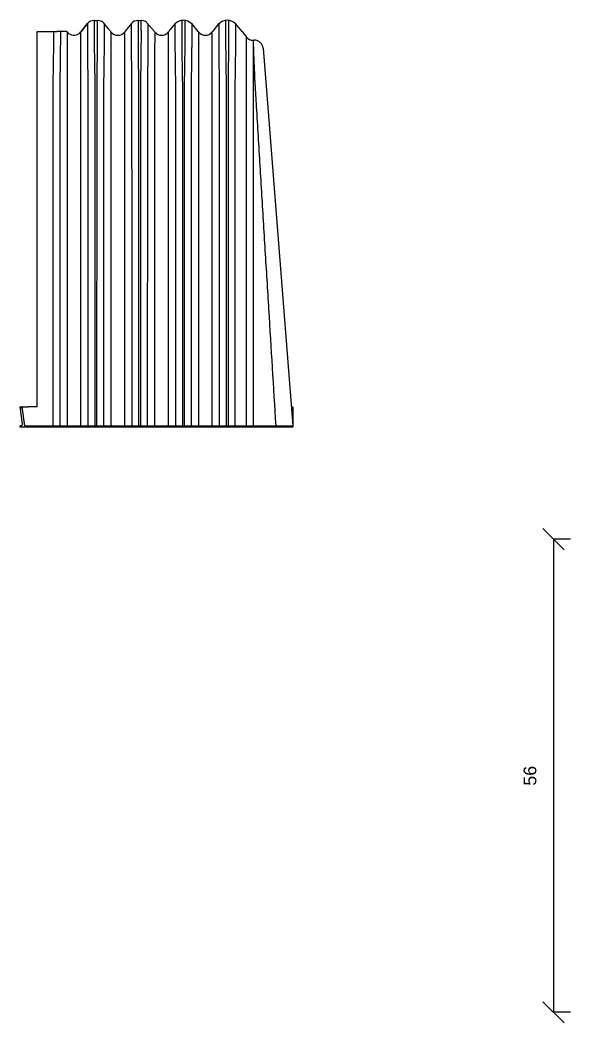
# Model space of a CAD drawing. Header units: millimetres. Extents: x -455371 to 117772, y -78417 to 116564.
# Drawn here: x -53031 to -52373, y 66490 to 67671 of the extents above; entities that cross this region are included whole.
import ezdxf

# ---------------------------------------------------------------- set-up
doc = ezdxf.new("R2010")
doc.units = ezdxf.units.MM
doc.layers.get('0').update_dxf_attribs({"color": 255})
doc.layers.add('BETON-STOP', color=141, linetype='Continuous')
doc.layers.add('quote', color=5, linetype='Continuous', lineweight=15)
doc.styles.get("Standard").update_dxf_attribs({"font": 'arial.ttf'})
doc.dimstyles.new('scala 1 a 10', dxfattribs={"dimtxt": 15, "dimasz": 25, "dimexe": 0.183, "dimexo": 0.1, "dimgap": 20, "dimtad": 2, "dimdec": 0, "dimlfac": 0.1, "dimzin": 0, "dimdsep": 46, "dimtxsty": 'Standard', "dimblk": 'OBLIQUE', "dimcen": -25, "dimadec": 0, "dimazin": 0, "dimtfac": 1, "dimtdec": 0, "dimtofl": 0, "dimtmove": 0, "dimatfit": 3, "dimfxl": 20, "dimfxlon": 1, "dimtolj": 1, "dimtzin": 0, "dimarcsym": 0})

# ---------------------------------------------------------------- blocks, each defined once
blk = doc.blocks.new('Beton stop H 50')
at = {"layer": 'BETON-STOP'}
for p, q in [((20212.95, 10043.72), (20213.72, 10044.65)), ((20213.72, 10044.65), (20212.95, 10043.72)), ((20214.52, 10045.02), (20214.48, 10045.02)), ((20214.49, 10045.02), (20214.52, 10045.02)), ((20214.52, 10045.02), (20214.89, 10045.02)), ((20214.96, 10045.02), (20214.89, 10045.02)), ((20216.19, 10044.02), (20215.66, 10044.66)), ((20215.68, 10044.63), (20215.67, 10044.65)), ((20215.68, 10044.63), (20215.81, 10044.47)), ((20218.87, 10044.65), (20218.1, 10043.72)), ((20219.64, 10045.02), (20219.67, 10045.02)), ((20219.67, 10045.02), (20220.04, 10045.02)), ((20220.11, 10045.02), (20220.04, 10045.02)), ((20221.58, 10043.72), (20220.66, 10044.8)), ((20224.02, 10044.65), (20223.25, 10043.72)), ((20226.73, 10043.72), (20225.97, 10044.65)), ((20229.17, 10044.65), (20228.4, 10043.72)), ((20231.88, 10043.72), (20231.12, 10044.65)), ((20207.77, 10043.72), (20209.73, 10043.72)), ((20207.77, 9999.62), (20207.77, 10043.72)), ((20209.73, 10043.72), (20210.12, 10043.72)), ((20210.59, 10043.72), (20210.13, 10043.72)), ((20211.28, 10043.72), (20210.59, 10043.72)), ((20211.28, 10043.72), (20211.34, 10043.64)), ((20212.89, 10043.64), (20212.95, 10043.72)), ((20216.43, 10043.72), (20216.49, 10043.64)), ((20218.04, 10043.64), (20218.1, 10043.72)), ((20221.58, 10043.72), (20221.64, 10043.64)), ((20223.19, 10043.64), (20223.25, 10043.72)), ((20226.73, 10043.72), (20226.79, 10043.64)), ((20228.34, 10043.64), (20228.4, 10043.72)), ((20231.88, 10043.72), (20232.42, 10043.07)), ((20232.42, 9997.37), (20232.42, 10043.07)), ((20211.34, 10042.34), (20211.36, 10042.32)), ((20211.36, 10042.32), (20211.34, 10042.32)), ((20216.49, 10042.34), (20216.51, 10042.32)), ((20221.64, 10042.34), (20221.66, 10042.32)), ((20226.79, 10042.34), (20226.81, 10042.32)), ((20233.19, 10042.7), (20233.36, 10042.7)), ((20233.19, 10042.7), (20233.19, 9997.37)), ((20234.36, 10041.78), (20237.86, 9997.37)), ((20205.81, 9999.46), (20205.83, 9999.33)), ((20205.82, 9999.62), (20206.01, 9999.62)), ((20206.07, 9997.6), (20205.83, 9999.32)), ((20206.01, 9999.62), (20206.3, 9999.62)), ((20206.03, 9999.32), (20206.3, 9997.37)), ((20206.3, 9999.62), (20206.61, 9999.62)), ((20206.61, 9999.62), (20206.62, 9999.62)), ((20206.62, 9999.62), (20206.72, 9999.62)), ((20206.72, 9999.62), (20206.7, 9999.62)), ((20207.77, 9999.62), (20206.72, 9999.62)), ((20237.68, 9999.62), (20237.87, 9999.62)), ((20237.87, 9999.62), (20237.87, 9997.22)), ((20205.77, 9997.22), (20205.77, 9997.37)), ((20205.87, 9997.37), (20205.77, 9997.37)), ((20234.86, 9997.22), (20205.77, 9997.22)), ((20206.3, 9997.37), (20234.85, 9997.37)), ((20234.85, 9997.37), (20237.86, 9997.37)), ((20237.87, 9997.22), (20234.86, 9997.22)), ((20237.86, 9997.37), (20237.87, 9997.22))]:
    blk.add_line(p, q, dxfattribs=at)
for centre, radius, start, end in [((20214.49, 10044.02), 1, 89.9977, 140.6086), ((20214.89, 10044.02), 1, 66.4643, 86.2572), ((20214.89, 10044.02), 1, 39.3857, 66.4505), ((20219.64, 10044.02), 1, 89.9977, 140.6086), ((20220.04, 10044.02), 1, 68.509, 86.2618), ((20220.04, 10044.02), 1, 51.5455, 68.4947), ((20224.11, 10045.49), 0.843, 263.6716, 265.2571), ((20224.98, 10043.79), 1.27, 42.5544, 137.279), ((20230.14, 10043.83), 1.23, 41.5993, 138.4007), ((20000.91, 10042.88), 210.44, 359.8527, 0.208), ((20212.12, 10044.28), 1, 219.3925, 230.9251), ((20212.12, 10044.28), 1, 230.7832, 320.6192), ((19981.91, 10042.87), 234.59, 0.1897, 0.1899), ((19981.91, 10042.87), 234.59, 0.1898, 0.1899), ((20217.27, 10044.28), 1, 219.3755, 320.6192), ((17134.83, 10045.31), 3081.67, 359.94471, 359.96892), ((19987.06, 10042.87), 234.59, 0.1897, 0.1899), ((19987.06, 10042.87), 234.59, 0.1898, 0.1899), ((20222.42, 10044.28), 1, 219.3755, 320.6192), ((19987.06, 10042.87), 234.59, 359.8711, 0.1897), ((19992.21, 10042.87), 234.59, 0.1897, 0.1899), ((19992.21, 10042.87), 234.59, 0.1898, 0.1899), ((20227.57, 10044.28), 1, 219.3755, 320.6192), ((19992.21, 10042.87), 234.59, 359.8711, 0.1897), ((20233.19, 10043.7), 1, 219.389, 269.999), ((20233.31, 10040.01), 2.7, 86.99, 90.0477), ((20233.36, 10041.7), 1, 4.5, 85.0597), ((20205.87, 9997.57), 0.2, 269.9808, 7.9874)]:
    blk.add_arc(centre, radius, start, end, dxfattribs=at)
for points, knots in [([(20213.79, 9997.37), (20213.79, 10005.33), (20213.79, 10013.29), (20213.79, 10025.24), (20213.79, 10029.22), (20213.78, 10034.19), (20213.78, 10035.19), (20213.78, 10036.68), (20213.78, 10037.18), (20213.78, 10037.8), (20213.78, 10037.93), (20213.78, 10038.17), (20213.78, 10038.3), (20213.77, 10038.67), (20213.77, 10038.91), (20213.76, 10039.39), (20213.76, 10039.62), (20213.75, 10040.08), (20213.75, 10040.31), (20213.74, 10040.98), (20213.73, 10041.4), (20213.73, 10041.98), (20213.73, 10042.17), (20213.73, 10042.53), (20213.73, 10042.7), (20213.73, 10043.07), (20213.73, 10043.25), (20213.73, 10044.67)], [0, 0, 0, 0, 0.5, 0.5, 0.75, 0.75, 0.8125, 0.8125, 0.84375, 0.84375, 0.8515625, 0.8515625, 0.859375, 0.859375, 0.875, 0.875, 0.890625, 0.890625, 0.90625, 0.90625, 0.9375, 0.9375, 0.953125, 0.953125, 0.96875, 0.96875, 0.9881312, 0.9881312, 0.9881312, 0.9881312]), ([(20214.5, 10045.02), (20214.5, 10043.23), (20214.5, 10043.01), (20214.5, 10042.59), (20214.5, 10042.4), (20214.5, 10042.02), (20214.5, 10041.82), (20214.51, 10041.2), (20214.51, 10040.76), (20214.52, 10040.06), (20214.53, 10039.83), (20214.53, 10039.35), (20214.54, 10039.11), (20214.55, 10038.62), (20214.55, 10038.38), (20214.56, 10037.88), (20214.56, 10037.64), (20214.56, 10036.9), (20214.56, 10036.4), (20214.56, 10034.92), (20214.56, 10033.93), (20214.56, 10028.99), (20214.56, 10025.04), (20214.56, 10013.18), (20214.56, 10005.28), (20214.56, 9997.37)], [0.0102297, 0.0102297, 0.0102297, 0.0102297, 0.03125, 0.03125, 0.046875, 0.046875, 0.0625, 0.0625, 0.09375, 0.09375, 0.109375, 0.109375, 0.125, 0.125, 0.140625, 0.140625, 0.15625, 0.15625, 0.1875, 0.1875, 0.25, 0.25, 0.5, 0.5, 1, 1, 1, 1]), ([(20214.82, 9997.37), (20214.82, 10005.28), (20214.82, 10013.2), (20214.83, 10025.06), (20214.83, 10029.02), (20214.83, 10033.96), (20214.83, 10034.95), (20214.83, 10036.44), (20214.83, 10036.93), (20214.83, 10037.67), (20214.83, 10037.92), (20214.83, 10038.41), (20214.84, 10038.66), (20214.85, 10039.38), (20214.86, 10039.85), (20214.87, 10040.55), (20214.87, 10040.77), (20214.88, 10041.21), (20214.88, 10041.42), (20214.88, 10042.03), (20214.89, 10042.42), (20214.89, 10043.01), (20214.89, 10043.23), (20214.88, 10045.02)], [0, 0, 0, 0, 0.5, 0.5, 0.75, 0.75, 0.8125, 0.8125, 0.84375, 0.84375, 0.859375, 0.859375, 0.875, 0.875, 0.90625, 0.90625, 0.921875, 0.921875, 0.9375, 0.9375, 0.96875, 0.96875, 0.9897628, 0.9897628, 0.9897628, 0.9897628]), ([(20215.66, 10044.66), (20215.66, 10042.79), (20215.66, 10042.56), (20215.66, 10042.14), (20215.66, 10041.95), (20215.65, 10041.56), (20215.65, 10041.36), (20215.65, 10040.94), (20215.64, 10040.72), (20215.64, 10040.28), (20215.64, 10040.05), (20215.62, 10039.35), (20215.62, 10038.88), (20215.61, 10038.27), (20215.6, 10038.15), (20215.6, 10037.91), (20215.6, 10037.78), (20215.6, 10037.42), (20215.6, 10037.17), (20215.6, 10036.44), (20215.6, 10035.95), (20215.6, 10034.49), (20215.6, 10033.51), (20215.6, 10028.63), (20215.6, 10024.72), (20215.59, 10013), (20215.59, 10005.18), (20215.59, 9997.37)], [0.0104319, 0.0104319, 0.0104319, 0.0104319, 0.03125, 0.03125, 0.046875, 0.046875, 0.0625, 0.0625, 0.078125, 0.078125, 0.09375, 0.09375, 0.125, 0.125, 0.1328125, 0.1328125, 0.140625, 0.140625, 0.15625, 0.15625, 0.1875, 0.1875, 0.25, 0.25, 0.5, 0.5, 1, 1, 1, 1]), ([(20216.43, 10043.72), (20216.35, 10043.82), (20216.3, 10043.88), (20216.16, 10044.05), (20216.1, 10044.12), (20216, 10044.24), (20215.97, 10044.28), (20215.89, 10044.37), (20215.86, 10044.42), (20215.81, 10044.47)], [0, 0, 0, 0, 0.5, 0.5, 0.75, 0.75, 0.875, 0.875, 1, 1, 1, 1]), ([(20218.94, 9997.37), (20218.94, 10005.33), (20218.94, 10013.29), (20218.94, 10025.24), (20218.94, 10029.22), (20218.93, 10034.19), (20218.93, 10035.19), (20218.93, 10036.68), (20218.93, 10037.18), (20218.93, 10037.8), (20218.93, 10037.93), (20218.93, 10038.17), (20218.93, 10038.3), (20218.92, 10038.67), (20218.92, 10038.91), (20218.91, 10039.39), (20218.91, 10039.62), (20218.9, 10040.08), (20218.9, 10040.31), (20218.89, 10040.98), (20218.88, 10041.4), (20218.88, 10041.98), (20218.88, 10042.17), (20218.88, 10042.53), (20218.88, 10042.7), (20218.88, 10043.12), (20218.88, 10043.35), (20218.88, 10044.67)], [0, 0, 0, 0, 0.5, 0.5, 0.75, 0.75, 0.8125, 0.8125, 0.84375, 0.84375, 0.8515625, 0.8515625, 0.859375, 0.859375, 0.875, 0.875, 0.890625, 0.890625, 0.90625, 0.90625, 0.9375, 0.9375, 0.953125, 0.953125, 0.96875, 0.96875, 0.9934915, 0.9934915, 0.9934915, 0.9934915]), ([(20219.65, 10045.02), (20219.65, 10043.33), (20219.65, 10043.06), (20219.65, 10042.59), (20219.65, 10042.4), (20219.65, 10042.02), (20219.65, 10041.82), (20219.66, 10041.2), (20219.66, 10040.76), (20219.67, 10040.06), (20219.68, 10039.83), (20219.68, 10039.35), (20219.69, 10039.11), (20219.7, 10038.62), (20219.7, 10038.38), (20219.71, 10037.88), (20219.71, 10037.64), (20219.71, 10036.9), (20219.71, 10036.4), (20219.71, 10034.92), (20219.71, 10033.93), (20219.71, 10028.99), (20219.71, 10025.04), (20219.71, 10013.18), (20219.71, 10005.28), (20219.71, 9997.37)], [0.0053245, 0.0053245, 0.0053245, 0.0053245, 0.03125, 0.03125, 0.046875, 0.046875, 0.0625, 0.0625, 0.09375, 0.09375, 0.109375, 0.109375, 0.125, 0.125, 0.140625, 0.140625, 0.15625, 0.15625, 0.1875, 0.1875, 0.25, 0.25, 0.5, 0.5, 1, 1, 1, 1]), ([(20219.97, 9997.37), (20219.97, 10005.28), (20219.97, 10013.2), (20219.98, 10025.06), (20219.98, 10029.02), (20219.98, 10033.96), (20219.98, 10034.95), (20219.98, 10036.44), (20219.98, 10036.93), (20219.98, 10037.67), (20219.98, 10037.92), (20219.98, 10038.41), (20219.99, 10038.66), (20220, 10039.38), (20220.01, 10039.85), (20220.02, 10040.55), (20220.02, 10040.77), (20220.03, 10041.21), (20220.03, 10041.42), (20220.03, 10042.03), (20220.04, 10042.42), (20220.04, 10043.08), (20220.04, 10043.37), (20220.03, 10045.02)], [0, 0, 0, 0, 0.5, 0.5, 0.75, 0.75, 0.8125, 0.8125, 0.84375, 0.84375, 0.859375, 0.859375, 0.875, 0.875, 0.90625, 0.90625, 0.921875, 0.921875, 0.9375, 0.9375, 0.96875, 0.96875, 0.9962673, 0.9962673, 0.9962673, 0.9962673]), ([(20220.81, 10044.63), (20220.81, 10042.94), (20220.81, 10042.65), (20220.81, 10042.14), (20220.81, 10041.95), (20220.8, 10041.56), (20220.8, 10041.36), (20220.8, 10040.94), (20220.79, 10040.72), (20220.79, 10040.28), (20220.79, 10040.05), (20220.77, 10039.35), (20220.77, 10038.88), (20220.76, 10038.27), (20220.75, 10038.15), (20220.75, 10037.91), (20220.75, 10037.78), (20220.75, 10037.42), (20220.75, 10037.17), (20220.75, 10036.44), (20220.75, 10035.95), (20220.75, 10034.49), (20220.75, 10033.51), (20220.75, 10028.63), (20220.75, 10024.72), (20220.74, 10013), (20220.74, 10005.18), (20220.74, 9997.37)], [0.0033252, 0.0033252, 0.0033252, 0.0033252, 0.03125, 0.03125, 0.046875, 0.046875, 0.0625, 0.0625, 0.078125, 0.078125, 0.09375, 0.09375, 0.125, 0.125, 0.1328125, 0.1328125, 0.140625, 0.140625, 0.15625, 0.15625, 0.1875, 0.1875, 0.25, 0.25, 0.5, 0.5, 1, 1, 1, 1]), ([(20224.09, 9997.37), (20224.09, 10005.33), (20224.09, 10013.29), (20224.09, 10025.24), (20224.09, 10029.22), (20224.08, 10034.19), (20224.08, 10035.19), (20224.08, 10036.68), (20224.08, 10037.18), (20224.08, 10037.8), (20224.08, 10037.93), (20224.08, 10038.17), (20224.08, 10038.3), (20224.07, 10038.67), (20224.07, 10038.91), (20224.06, 10039.39), (20224.06, 10039.62), (20224.05, 10040.08), (20224.05, 10040.31), (20224.04, 10040.98), (20224.03, 10041.4), (20224.03, 10041.98), (20224.03, 10042.17), (20224.03, 10042.53), (20224.03, 10042.7), (20224.03, 10043.14), (20224.03, 10043.39), (20224.03, 10044.65)], [0, 0, 0, 0, 0.5, 0.5, 0.75, 0.75, 0.8125, 0.8125, 0.84375, 0.84375, 0.8515625, 0.8515625, 0.859375, 0.859375, 0.875, 0.875, 0.890625, 0.890625, 0.90625, 0.90625, 0.9375, 0.9375, 0.953125, 0.953125, 0.96875, 0.96875, 0.995453, 0.995453, 0.995453, 0.995453]), ([(20224.8, 10045.05), (20224.8, 10043.37), (20224.8, 10043.08), (20224.8, 10042.59), (20224.8, 10042.4), (20224.8, 10042.02), (20224.8, 10041.82), (20224.81, 10041.2), (20224.81, 10040.76), (20224.82, 10040.06), (20224.83, 10039.83), (20224.83, 10039.35), (20224.84, 10039.11), (20224.85, 10038.62), (20224.85, 10038.38), (20224.86, 10037.88), (20224.86, 10037.64), (20224.86, 10036.9), (20224.86, 10036.4), (20224.86, 10034.92), (20224.86, 10033.93), (20224.86, 10028.99), (20224.86, 10025.04), (20224.86, 10013.18), (20224.86, 10005.28), (20224.86, 9997.37)], [0.0033936, 0.0033936, 0.0033936, 0.0033936, 0.03125, 0.03125, 0.046875, 0.046875, 0.0625, 0.0625, 0.09375, 0.09375, 0.109375, 0.109375, 0.125, 0.125, 0.140625, 0.140625, 0.15625, 0.15625, 0.1875, 0.1875, 0.25, 0.25, 0.5, 0.5, 1, 1, 1, 1]), ([(20225.12, 9997.37), (20225.12, 10005.28), (20225.12, 10013.2), (20225.13, 10025.06), (20225.13, 10029.02), (20225.13, 10033.96), (20225.13, 10034.95), (20225.13, 10036.44), (20225.13, 10036.93), (20225.13, 10037.67), (20225.13, 10037.92), (20225.13, 10038.41), (20225.14, 10038.66), (20225.15, 10039.38), (20225.16, 10039.85), (20225.17, 10040.55), (20225.17, 10040.77), (20225.18, 10041.21), (20225.18, 10041.42), (20225.18, 10042.03), (20225.19, 10042.42), (20225.19, 10043.08), (20225.19, 10043.35), (20225.18, 10045.04)], [0, 0, 0, 0, 0.5, 0.5, 0.75, 0.75, 0.8125, 0.8125, 0.84375, 0.84375, 0.859375, 0.859375, 0.875, 0.875, 0.90625, 0.90625, 0.921875, 0.921875, 0.9375, 0.9375, 0.96875, 0.96875, 0.9956421, 0.9956421, 0.9956421, 0.9956421]), ([(20225.96, 10044.65), (20225.96, 10042.86), (20225.96, 10042.6), (20225.96, 10042.14), (20225.96, 10041.95), (20225.95, 10041.56), (20225.95, 10041.36), (20225.95, 10040.94), (20225.94, 10040.72), (20225.94, 10040.28), (20225.94, 10040.05), (20225.92, 10039.35), (20225.92, 10038.88), (20225.91, 10038.27), (20225.9, 10038.15), (20225.9, 10037.91), (20225.9, 10037.78), (20225.9, 10037.42), (20225.9, 10037.17), (20225.9, 10036.44), (20225.9, 10035.95), (20225.9, 10034.49), (20225.9, 10033.51), (20225.9, 10028.63), (20225.9, 10024.72), (20225.89, 10013), (20225.89, 10005.18), (20225.89, 9997.37)], [0.0071783, 0.0071783, 0.0071783, 0.0071783, 0.03125, 0.03125, 0.046875, 0.046875, 0.0625, 0.0625, 0.078125, 0.078125, 0.09375, 0.09375, 0.125, 0.125, 0.1328125, 0.1328125, 0.140625, 0.140625, 0.15625, 0.15625, 0.1875, 0.1875, 0.25, 0.25, 0.5, 0.5, 1, 1, 1, 1]), ([(20225.97, 10044.65), (20225.97, 10044.65), (20225.97, 10044.65), (20225.97, 10044.65), (20225.97, 10044.65), (20225.97, 10044.65), (20225.97, 10044.65), (20225.97, 10044.65), (20225.97, 10044.65), (20225.97, 10044.65), (20225.97, 10044.65), (20225.96, 10044.65), (20225.95, 10044.65), (20225.91, 10044.65)], [0.0431839, 0.0431839, 0.0431839, 0.0431839, 0.5, 0.5, 0.75, 0.75, 0.8125, 0.8125, 0.84375, 0.84375, 0.875, 0.875, 1, 1, 1, 1]), ([(20229.22, 10044.65), (20229.19, 10044.65), (20229.17, 10044.65), (20229.17, 10044.65), (20229.17, 10044.65), (20229.17, 10044.65), (20229.17, 10044.65), (20229.17, 10044.65), (20229.17, 10044.65), (20229.17, 10044.65), (20229.17, 10044.65), (20229.17, 10044.65), (20229.17, 10044.65), (20229.17, 10044.65)], [0, 0, 0, 0, 0.125, 0.125, 0.15625, 0.15625, 0.1875, 0.1875, 0.25, 0.25, 0.5, 0.5, 1, 1, 1, 1]), ([(20229.24, 9997.37), (20229.24, 10005.35), (20229.24, 10013.32), (20229.24, 10025.28), (20229.24, 10029.27), (20229.23, 10034.26), (20229.23, 10035.25), (20229.23, 10036.75), (20229.23, 10037.25), (20229.23, 10037.87), (20229.23, 10038), (20229.23, 10038.24), (20229.23, 10038.37), (20229.22, 10038.74), (20229.22, 10038.98), (20229.21, 10039.45), (20229.2, 10039.69), (20229.2, 10040.15), (20229.19, 10040.38), (20229.19, 10041.05), (20229.18, 10041.46), (20229.18, 10042.04), (20229.18, 10042.23), (20229.18, 10042.58), (20229.18, 10042.75), (20229.18, 10043.21), (20229.18, 10043.48), (20229.18, 10044.65)], [0, 0, 0, 0, 0.5, 0.5, 0.75, 0.75, 0.8125, 0.8125, 0.84375, 0.84375, 0.8515625, 0.8515625, 0.859375, 0.859375, 0.875, 0.875, 0.890625, 0.890625, 0.90625, 0.90625, 0.9375, 0.9375, 0.953125, 0.953125, 0.96875, 0.96875, 0.997891, 0.997891, 0.997891, 0.997891]), ([(20229.95, 10045.05), (20229.95, 10043.65), (20229.95, 10043.39), (20229.95, 10042.76), (20229.95, 10042.38), (20229.95, 10041.58), (20229.96, 10041.16), (20229.97, 10040.48), (20229.97, 10040.24), (20229.98, 10039.76), (20229.98, 10039.52), (20229.99, 10039.04), (20229.99, 10038.79), (20230, 10038.42), (20230, 10038.3), (20230.01, 10038.05), (20230.01, 10037.93), (20230.01, 10037.3), (20230.01, 10036.8), (20230.01, 10035.31), (20230.01, 10034.31), (20230.01, 10029.32), (20230.01, 10025.32), (20230.01, 10013.34), (20230.01, 10005.36), (20230.01, 9997.37)], [0.0038837, 0.0038837, 0.0038837, 0.0038837, 0.03125, 0.03125, 0.0625, 0.0625, 0.09375, 0.09375, 0.109375, 0.109375, 0.125, 0.125, 0.140625, 0.140625, 0.1484375, 0.1484375, 0.15625, 0.15625, 0.1875, 0.1875, 0.25, 0.25, 0.5, 0.5, 1, 1, 1, 1]), ([(20230.27, 9997.37), (20230.27, 10005.34), (20230.27, 10013.3), (20230.28, 10025.25), (20230.28, 10029.24), (20230.28, 10034.22), (20230.28, 10035.21), (20230.28, 10036.7), (20230.28, 10037.2), (20230.28, 10037.95), (20230.28, 10038.2), (20230.29, 10038.69), (20230.29, 10038.94), (20230.3, 10039.42), (20230.3, 10039.66), (20230.31, 10040.13), (20230.31, 10040.36), (20230.32, 10041.04), (20230.33, 10041.47), (20230.33, 10042.07), (20230.33, 10042.27), (20230.34, 10042.64), (20230.34, 10042.82), (20230.34, 10043.29), (20230.33, 10043.55), (20230.33, 10045.05)], [0, 0, 0, 0, 0.5, 0.5, 0.75, 0.75, 0.8125, 0.8125, 0.84375, 0.84375, 0.859375, 0.859375, 0.875, 0.875, 0.890625, 0.890625, 0.90625, 0.90625, 0.9375, 0.9375, 0.953125, 0.953125, 0.96875, 0.96875, 0.9958038, 0.9958038, 0.9958038, 0.9958038]), ([(20231.11, 10044.65), (20231.11, 10042.92), (20231.11, 10042.63), (20231.11, 10042.14), (20231.11, 10041.95), (20231.1, 10041.56), (20231.1, 10041.36), (20231.1, 10040.94), (20231.09, 10040.72), (20231.09, 10040.28), (20231.09, 10040.05), (20231.07, 10039.35), (20231.07, 10038.88), (20231.06, 10038.27), (20231.05, 10038.15), (20231.05, 10037.91), (20231.05, 10037.78), (20231.05, 10037.42), (20231.05, 10037.17), (20231.05, 10036.44), (20231.05, 10035.95), (20231.05, 10034.49), (20231.05, 10033.51), (20231.05, 10028.63), (20231.05, 10024.72), (20231.04, 10013), (20231.04, 10005.18), (20231.04, 9997.37)], [0.0043142, 0.0043142, 0.0043142, 0.0043142, 0.03125, 0.03125, 0.046875, 0.046875, 0.0625, 0.0625, 0.078125, 0.078125, 0.09375, 0.09375, 0.125, 0.125, 0.1328125, 0.1328125, 0.140625, 0.140625, 0.15625, 0.15625, 0.1875, 0.1875, 0.25, 0.25, 0.5, 0.5, 1, 1, 1, 1]), ([(20231.12, 10044.65), (20231.12, 10044.65), (20231.12, 10044.65), (20231.12, 10044.65), (20231.12, 10044.65), (20231.12, 10044.65), (20231.12, 10044.65), (20231.12, 10044.65), (20231.12, 10044.65), (20231.12, 10044.65), (20231.12, 10044.65), (20231.11, 10044.65), (20231.1, 10044.65), (20231.06, 10044.65)], [0.0431839, 0.0431839, 0.0431839, 0.0431839, 0.5, 0.5, 0.75, 0.75, 0.8125, 0.8125, 0.84375, 0.84375, 0.875, 0.875, 1, 1, 1, 1]), ([(20209.67, 9997.37), (20209.67, 10005.28), (20209.67, 10013.2), (20209.68, 10025.06), (20209.68, 10029.02), (20209.68, 10033.96), (20209.68, 10034.95), (20209.68, 10036.44), (20209.68, 10036.93), (20209.68, 10037.67), (20209.68, 10037.92), (20209.68, 10038.41), (20209.69, 10038.66), (20209.7, 10039.38), (20209.71, 10039.85), (20209.72, 10040.55), (20209.72, 10040.77), (20209.73, 10041.21), (20209.73, 10041.42), (20209.73, 10042.03), (20209.74, 10042.42), (20209.74, 10043.13), (20209.74, 10043.44), (20209.73, 10043.72)], [0, 0, 0, 0, 0.5, 0.5, 0.75, 0.75, 0.8125, 0.8125, 0.84375, 0.84375, 0.859375, 0.859375, 0.875, 0.875, 0.90625, 0.90625, 0.921875, 0.921875, 0.9375, 0.9375, 0.96875, 0.96875, 1, 1, 1, 1]), ([(20210.51, 10043.72), (20210.51, 10043.01), (20210.51, 10042.69), (20210.51, 10042.14), (20210.51, 10041.95), (20210.5, 10041.56), (20210.5, 10041.36), (20210.5, 10040.94), (20210.49, 10040.73), (20210.49, 10040.28), (20210.49, 10040.05), (20210.47, 10039.35), (20210.47, 10038.88), (20210.46, 10038.27), (20210.45, 10038.15), (20210.45, 10037.91), (20210.45, 10037.78), (20210.45, 10037.42), (20210.45, 10037.17), (20210.45, 10036.44), (20210.45, 10035.95), (20210.45, 10034.49), (20210.45, 10033.51), (20210.45, 10028.63), (20210.45, 10024.72), (20210.44, 10013), (20210.44, 10005.18), (20210.44, 9997.37)], [0, 0, 0, 0, 0.03125, 0.03125, 0.046875, 0.046875, 0.0625, 0.0625, 0.078125, 0.078125, 0.09375, 0.09375, 0.125, 0.125, 0.132813, 0.132813, 0.140625, 0.140625, 0.15625, 0.15625, 0.1875, 0.1875, 0.25, 0.25, 0.5, 0.5, 1, 1, 1, 1]), ([(20212.89, 10043.64), (20212.89, 10043.64), (20212.89, 10043.64), (20212.89, 10043.64), (20212.89, 10043.64), (20212.89, 10043.64), (20212.89, 10043.64), (20212.89, 10043.64), (20212.89, 10043.64), (20212.89, 10043.64), (20212.89, 10043.65), (20212.89, 10043.63), (20212.89, 10043.6), (20212.89, 10043.49), (20212.89, 10043.42), (20212.89, 10043.23), (20212.89, 10043.12), (20212.89, 10042.85), (20212.89, 10042.7), (20212.89, 10042.2), (20212.89, 10041.8), (20212.89, 10040.88), (20212.89, 10040.38), (20212.89, 10039.56), (20212.89, 10039.27), (20212.89, 10038.7), (20212.89, 10038.4), (20212.89, 10037.82), (20212.89, 10037.52), (20212.89, 10036.93), (20212.89, 10036.63), (20212.89, 10035.16), (20212.89, 10033.98), (20212.89, 10030.43), (20212.89, 10028.07), (20212.89, 10016.26), (20212.89, 10006.82), (20212.89, 9997.37)], [0.0512135, 0.0512135, 0.0512135, 0.0512135, 0.0625, 0.0625, 0.09375, 0.09375, 0.109375, 0.109375, 0.1171875, 0.1171875, 0.125, 0.125, 0.140625, 0.140625, 0.15625, 0.15625, 0.171875, 0.171875, 0.1875, 0.1875, 0.21875, 0.21875, 0.25, 0.25, 0.265625, 0.265625, 0.28125, 0.28125, 0.296875, 0.296875, 0.3125, 0.3125, 0.375, 0.375, 0.5, 0.5, 1, 1, 1, 1]), ([(20218.04, 10043.64), (20218.04, 10043.64), (20218.04, 10043.64), (20218.04, 10043.64), (20218.04, 10043.64), (20218.04, 10043.64), (20218.04, 10043.64), (20218.04, 10043.64), (20218.04, 10043.64), (20218.04, 10043.64), (20218.04, 10043.65), (20218.04, 10043.63), (20218.04, 10043.6), (20218.04, 10043.49), (20218.04, 10043.42), (20218.04, 10043.23), (20218.04, 10043.12), (20218.04, 10042.85), (20218.04, 10042.7), (20218.04, 10042.2), (20218.04, 10041.8), (20218.04, 10040.88), (20218.04, 10040.38), (20218.04, 10039.56), (20218.04, 10039.27), (20218.04, 10038.7), (20218.04, 10038.4), (20218.04, 10037.82), (20218.04, 10037.52), (20218.04, 10036.93), (20218.04, 10036.63), (20218.04, 10035.16), (20218.04, 10033.98), (20218.04, 10030.43), (20218.04, 10028.07), (20218.04, 10016.26), (20218.04, 10006.82), (20218.04, 9997.37)], [0.0512135, 0.0512135, 0.0512135, 0.0512135, 0.0625, 0.0625, 0.09375, 0.09375, 0.109375, 0.109375, 0.1171875, 0.1171875, 0.125, 0.125, 0.140625, 0.140625, 0.15625, 0.15625, 0.171875, 0.171875, 0.1875, 0.1875, 0.21875, 0.21875, 0.25, 0.25, 0.265625, 0.265625, 0.28125, 0.28125, 0.296875, 0.296875, 0.3125, 0.3125, 0.375, 0.375, 0.5, 0.5, 1, 1, 1, 1]), ([(20223.19, 10043.64), (20223.19, 10043.64), (20223.19, 10043.64), (20223.19, 10043.64), (20223.19, 10043.64), (20223.19, 10043.64), (20223.19, 10043.64), (20223.19, 10043.64), (20223.19, 10043.64), (20223.19, 10043.64), (20223.19, 10043.65), (20223.19, 10043.63), (20223.19, 10043.6), (20223.19, 10043.49), (20223.19, 10043.42), (20223.19, 10043.23), (20223.19, 10043.12), (20223.19, 10042.85), (20223.19, 10042.7), (20223.19, 10042.2), (20223.19, 10041.8), (20223.19, 10040.88), (20223.19, 10040.38), (20223.19, 10039.56), (20223.19, 10039.27), (20223.19, 10038.7), (20223.19, 10038.4), (20223.19, 10037.82), (20223.19, 10037.52), (20223.19, 10036.93), (20223.19, 10036.63), (20223.19, 10035.16), (20223.19, 10033.98), (20223.19, 10030.43), (20223.19, 10028.07), (20223.19, 10016.26), (20223.19, 10006.82), (20223.19, 9997.37)], [0.0512135, 0.0512135, 0.0512135, 0.0512135, 0.0625, 0.0625, 0.09375, 0.09375, 0.109375, 0.109375, 0.1171875, 0.1171875, 0.125, 0.125, 0.140625, 0.140625, 0.15625, 0.15625, 0.171875, 0.171875, 0.1875, 0.1875, 0.21875, 0.21875, 0.25, 0.25, 0.265625, 0.265625, 0.28125, 0.28125, 0.296875, 0.296875, 0.3125, 0.3125, 0.375, 0.375, 0.5, 0.5, 1, 1, 1, 1]), ([(20228.34, 10043.64), (20228.34, 10043.64), (20228.34, 10043.64), (20228.34, 10043.64), (20228.34, 10043.64), (20228.34, 10043.64), (20228.34, 10043.64), (20228.34, 10043.64), (20228.34, 10043.64), (20228.34, 10043.64), (20228.34, 10043.65), (20228.34, 10043.63), (20228.34, 10043.6), (20228.34, 10043.49), (20228.34, 10043.42), (20228.34, 10043.23), (20228.34, 10043.12), (20228.34, 10042.85), (20228.34, 10042.7), (20228.34, 10042.2), (20228.34, 10041.8), (20228.34, 10040.88), (20228.34, 10040.38), (20228.34, 10039.56), (20228.34, 10039.27), (20228.34, 10038.7), (20228.34, 10038.4), (20228.34, 10037.82), (20228.34, 10037.52), (20228.34, 10036.93), (20228.34, 10036.63), (20228.34, 10035.16), (20228.34, 10033.98), (20228.34, 10030.43), (20228.34, 10028.07), (20228.34, 10016.26), (20228.34, 10006.82), (20228.34, 9997.37)], [0.0512135, 0.0512135, 0.0512135, 0.0512135, 0.0625, 0.0625, 0.09375, 0.09375, 0.109375, 0.109375, 0.1171875, 0.1171875, 0.125, 0.125, 0.140625, 0.140625, 0.15625, 0.15625, 0.171875, 0.171875, 0.1875, 0.1875, 0.21875, 0.21875, 0.25, 0.25, 0.265625, 0.265625, 0.28125, 0.28125, 0.296875, 0.296875, 0.3125, 0.3125, 0.375, 0.375, 0.5, 0.5, 1, 1, 1, 1]), ([(20211.34, 9997.37), (20211.34, 10004.99), (20211.34, 10012.62), (20211.34, 10024.06), (20211.34, 10027.87), (20211.34, 10033.59), (20211.34, 10035.49), (20211.34, 10037.64), (20211.34, 10037.88), (20211.34, 10038.35), (20211.34, 10038.59), (20211.34, 10039.29), (20211.34, 10039.73), (20211.34, 10040.57), (20211.34, 10040.98), (20211.34, 10041.7), (20211.34, 10042.03), (20211.34, 10042.32)], [0, 0, 0, 0, 0.5, 0.5, 0.75, 0.75, 0.875, 0.875, 0.890625, 0.890625, 0.90625, 0.90625, 0.9375, 0.9375, 0.96875, 0.96875, 1, 1, 1, 1]), ([(20216.49, 9997.37), (20216.49, 10004.99), (20216.49, 10012.62), (20216.49, 10024.06), (20216.49, 10027.87), (20216.49, 10033.59), (20216.49, 10035.49), (20216.49, 10037.64), (20216.49, 10037.88), (20216.49, 10038.35), (20216.49, 10038.59), (20216.49, 10039.29), (20216.49, 10039.73), (20216.49, 10040.57), (20216.49, 10040.98), (20216.49, 10041.7), (20216.49, 10042.03), (20216.49, 10042.32)], [0, 0, 0, 0, 0.5, 0.5, 0.75, 0.75, 0.875, 0.875, 0.890625, 0.890625, 0.90625, 0.90625, 0.9375, 0.9375, 0.96875, 0.96875, 1, 1, 1, 1]), ([(20221.64, 9997.37), (20221.64, 10004.99), (20221.64, 10012.62), (20221.64, 10024.06), (20221.64, 10027.87), (20221.64, 10033.59), (20221.64, 10035.49), (20221.64, 10037.64), (20221.64, 10037.88), (20221.64, 10038.35), (20221.64, 10038.59), (20221.64, 10039.29), (20221.64, 10039.73), (20221.64, 10040.57), (20221.64, 10040.98), (20221.64, 10041.7), (20221.64, 10042.03), (20221.64, 10042.32)], [0, 0, 0, 0, 0.5, 0.5, 0.75, 0.75, 0.875, 0.875, 0.890625, 0.890625, 0.90625, 0.90625, 0.9375, 0.9375, 0.96875, 0.96875, 1, 1, 1, 1]), ([(20226.79, 9997.37), (20226.79, 10004.99), (20226.79, 10012.62), (20226.79, 10024.06), (20226.79, 10027.87), (20226.79, 10033.59), (20226.79, 10035.49), (20226.79, 10037.64), (20226.79, 10037.88), (20226.79, 10038.35), (20226.79, 10038.59), (20226.79, 10039.29), (20226.79, 10039.73), (20226.79, 10040.57), (20226.79, 10040.98), (20226.79, 10041.7), (20226.79, 10042.03), (20226.79, 10042.32)], [0, 0, 0, 0, 0.5, 0.5, 0.75, 0.75, 0.875, 0.875, 0.890625, 0.890625, 0.90625, 0.90625, 0.9375, 0.9375, 0.96875, 0.96875, 1, 1, 1, 1]), ([(20235.88, 9997.37), (20235.6, 10001.94), (20235.18, 10008.81), (20234.62, 10018), (20234.2, 10024.92), (20233.85, 10030.69), (20233.6, 10034.73), (20233.49, 10036.61), (20233.44, 10037.4), (20233.43, 10037.69), (20233.41, 10037.9), (20233.4, 10038.13), (20233.39, 10038.35), (20233.38, 10038.56), (20233.37, 10038.95), (20233.34, 10039.56), (20233.31, 10040.32), (20233.28, 10041.01), (20233.25, 10041.79), (20233.24, 10042.35), (20233.24, 10042.65), (20233.24, 10042.71), (20233.25, 10042.7), (20233.26, 10042.7), (20233.27, 10042.7), (20233.29, 10042.7), (20233.3, 10042.7), (20233.31, 10042.7)], [0, 0, 0, 0, 0.2477529, 0.3729855, 0.4982181, 0.6234509, 0.6860668, 0.7173747, 0.7252021, 0.7291311, 0.7327119, 0.7369953, 0.7415186, 0.7448774, 0.7482338, 0.7636729, 0.7797501, 0.7955775, 0.8113984, 0.8430209, 0.8588589, 0.8748118, 0.8799461, 0.8850539, 0.895272, 0.9157066, 0.937333, 0.937333, 0.937333, 0.937333]), ([(20233.31, 10042.7), (20233.31, 10042.7), (20233.33, 10042.7), (20233.35, 10042.7), (20233.36, 10042.7)], [0.93733305, 0.93733305, 0.93733305, 0.93733305, 0.9463587, 1, 1, 1, 1]), ([(20205.83, 9999.32), (20205.82, 9999.34), (20205.82, 9999.36), (20205.82, 9999.4), (20205.81, 9999.42), (20205.81, 9999.45), (20205.81, 9999.47), (20205.8, 9999.5), (20205.8, 9999.52), (20205.8, 9999.55), (20205.8, 9999.56), (20205.8, 9999.58), (20205.8, 9999.59), (20205.8, 9999.6), (20205.8, 9999.61), (20205.81, 9999.62), (20205.81, 9999.62), (20205.82, 9999.62)], [0, 0, 0, 0, 0.125, 0.125, 0.25, 0.25, 0.375, 0.375, 0.5, 0.5, 0.625, 0.625, 0.75, 0.75, 0.875, 0.875, 1, 1, 1, 1]), ([(20206.01, 9999.62), (20206.01, 9999.62), (20206.01, 9999.62), (20206, 9999.61), (20206, 9999.6), (20206, 9999.59), (20206, 9999.58), (20206, 9999.56), (20206, 9999.55), (20206, 9999.52), (20206, 9999.5), (20206.01, 9999.47), (20206.01, 9999.45), (20206.01, 9999.42), (20206.02, 9999.4), (20206.02, 9999.36), (20206.02, 9999.34), (20206.03, 9999.32)], [0, 0, 0, 0, 0.125, 0.125, 0.25, 0.25, 0.375, 0.375, 0.5, 0.5, 0.625, 0.625, 0.75, 0.75, 0.875, 0.875, 1, 1, 1, 1])]:
    blk.add_open_spline(points, degree=3, knots=knots, dxfattribs=at)
blk.add_open_spline([(20206.07, 9997.6), (20206.07, 9997.6), (20206.07, 9997.6), (20206.07, 9997.6)], degree=3, dxfattribs=at)
blk = doc.blocks.new('_Oblique')
at = {"color": 0, "linetype": 'ByBlock', "lineweight": -2}
blk.add_line((-0.5, -0.5), (0.5, 0.5), dxfattribs=at)
blk = doc.blocks.new('*D2233')
at = {"layer": 'Defpoints', "color": 0, "transparency": 16777216}
for p in [(-52341.5, 67059.8), (-52402.7, 66502.8), (-52341.5, 66502.8)]:
    blk.add_point(p, dxfattribs=at)
at = {"layer": 'quote', "color": 0, "lineweight": -2, "transparency": 16777216}
for p, q in [((-52382.7, 67059.8), (-52402.9, 67059.8)), ((-52402.7, 67059.8), (-52402.7, 66502.8)), ((-52382.7, 66502.8), (-52402.9, 66502.8))]:
    blk.add_line(p, q, dxfattribs=at)
at = {"layer": 'quote', "color": 0, "lineweight": -2, "transparency": 16777216, "xscale": 25, "yscale": 25, "zscale": 25}
for p, rotation in [((-52402.7, 67059.8), 90), ((-52402.7, 66502.8), 270)]:
    blk.add_blockref('_Oblique', p, dxfattribs=dict(at, rotation=rotation))
at = {"layer": 'quote', "color": 0, "transparency": 16777216, "insert": (-52430.3, 66781.3), "char_height": 15, "attachment_point": 5, "rotation": 90}
blk.add_mtext('\\A1;56', dxfattribs=at)

msp = doc.modelspace()

# ---------------------------------------------------------------- block references
at = {"xscale": 10.01836209701863, "yscale": 10.01836209701863, "zscale": 10.01836209701863}
msp.add_blockref('Beton stop H 50', (-255460, -32964), dxfattribs=at)

# ---------------------------------------------------------------- dimensions: what is measured, and where the dimension line sits
at = {"layer": 'quote'}
dim = msp.add_linear_dim(base=(-52402.7, 66502.8), p1=(-52341.5, 67059.8), p2=(-52341.5, 66502.8), angle=90, dimstyle='scala 1 a 10', dxfattribs=at)
dim.commit()
dim.dimension.update_dxf_attribs({"geometry": '*D2233', "text_midpoint": (-52430.3, 66781.3)})

doc.saveas('drawing.dxf')
